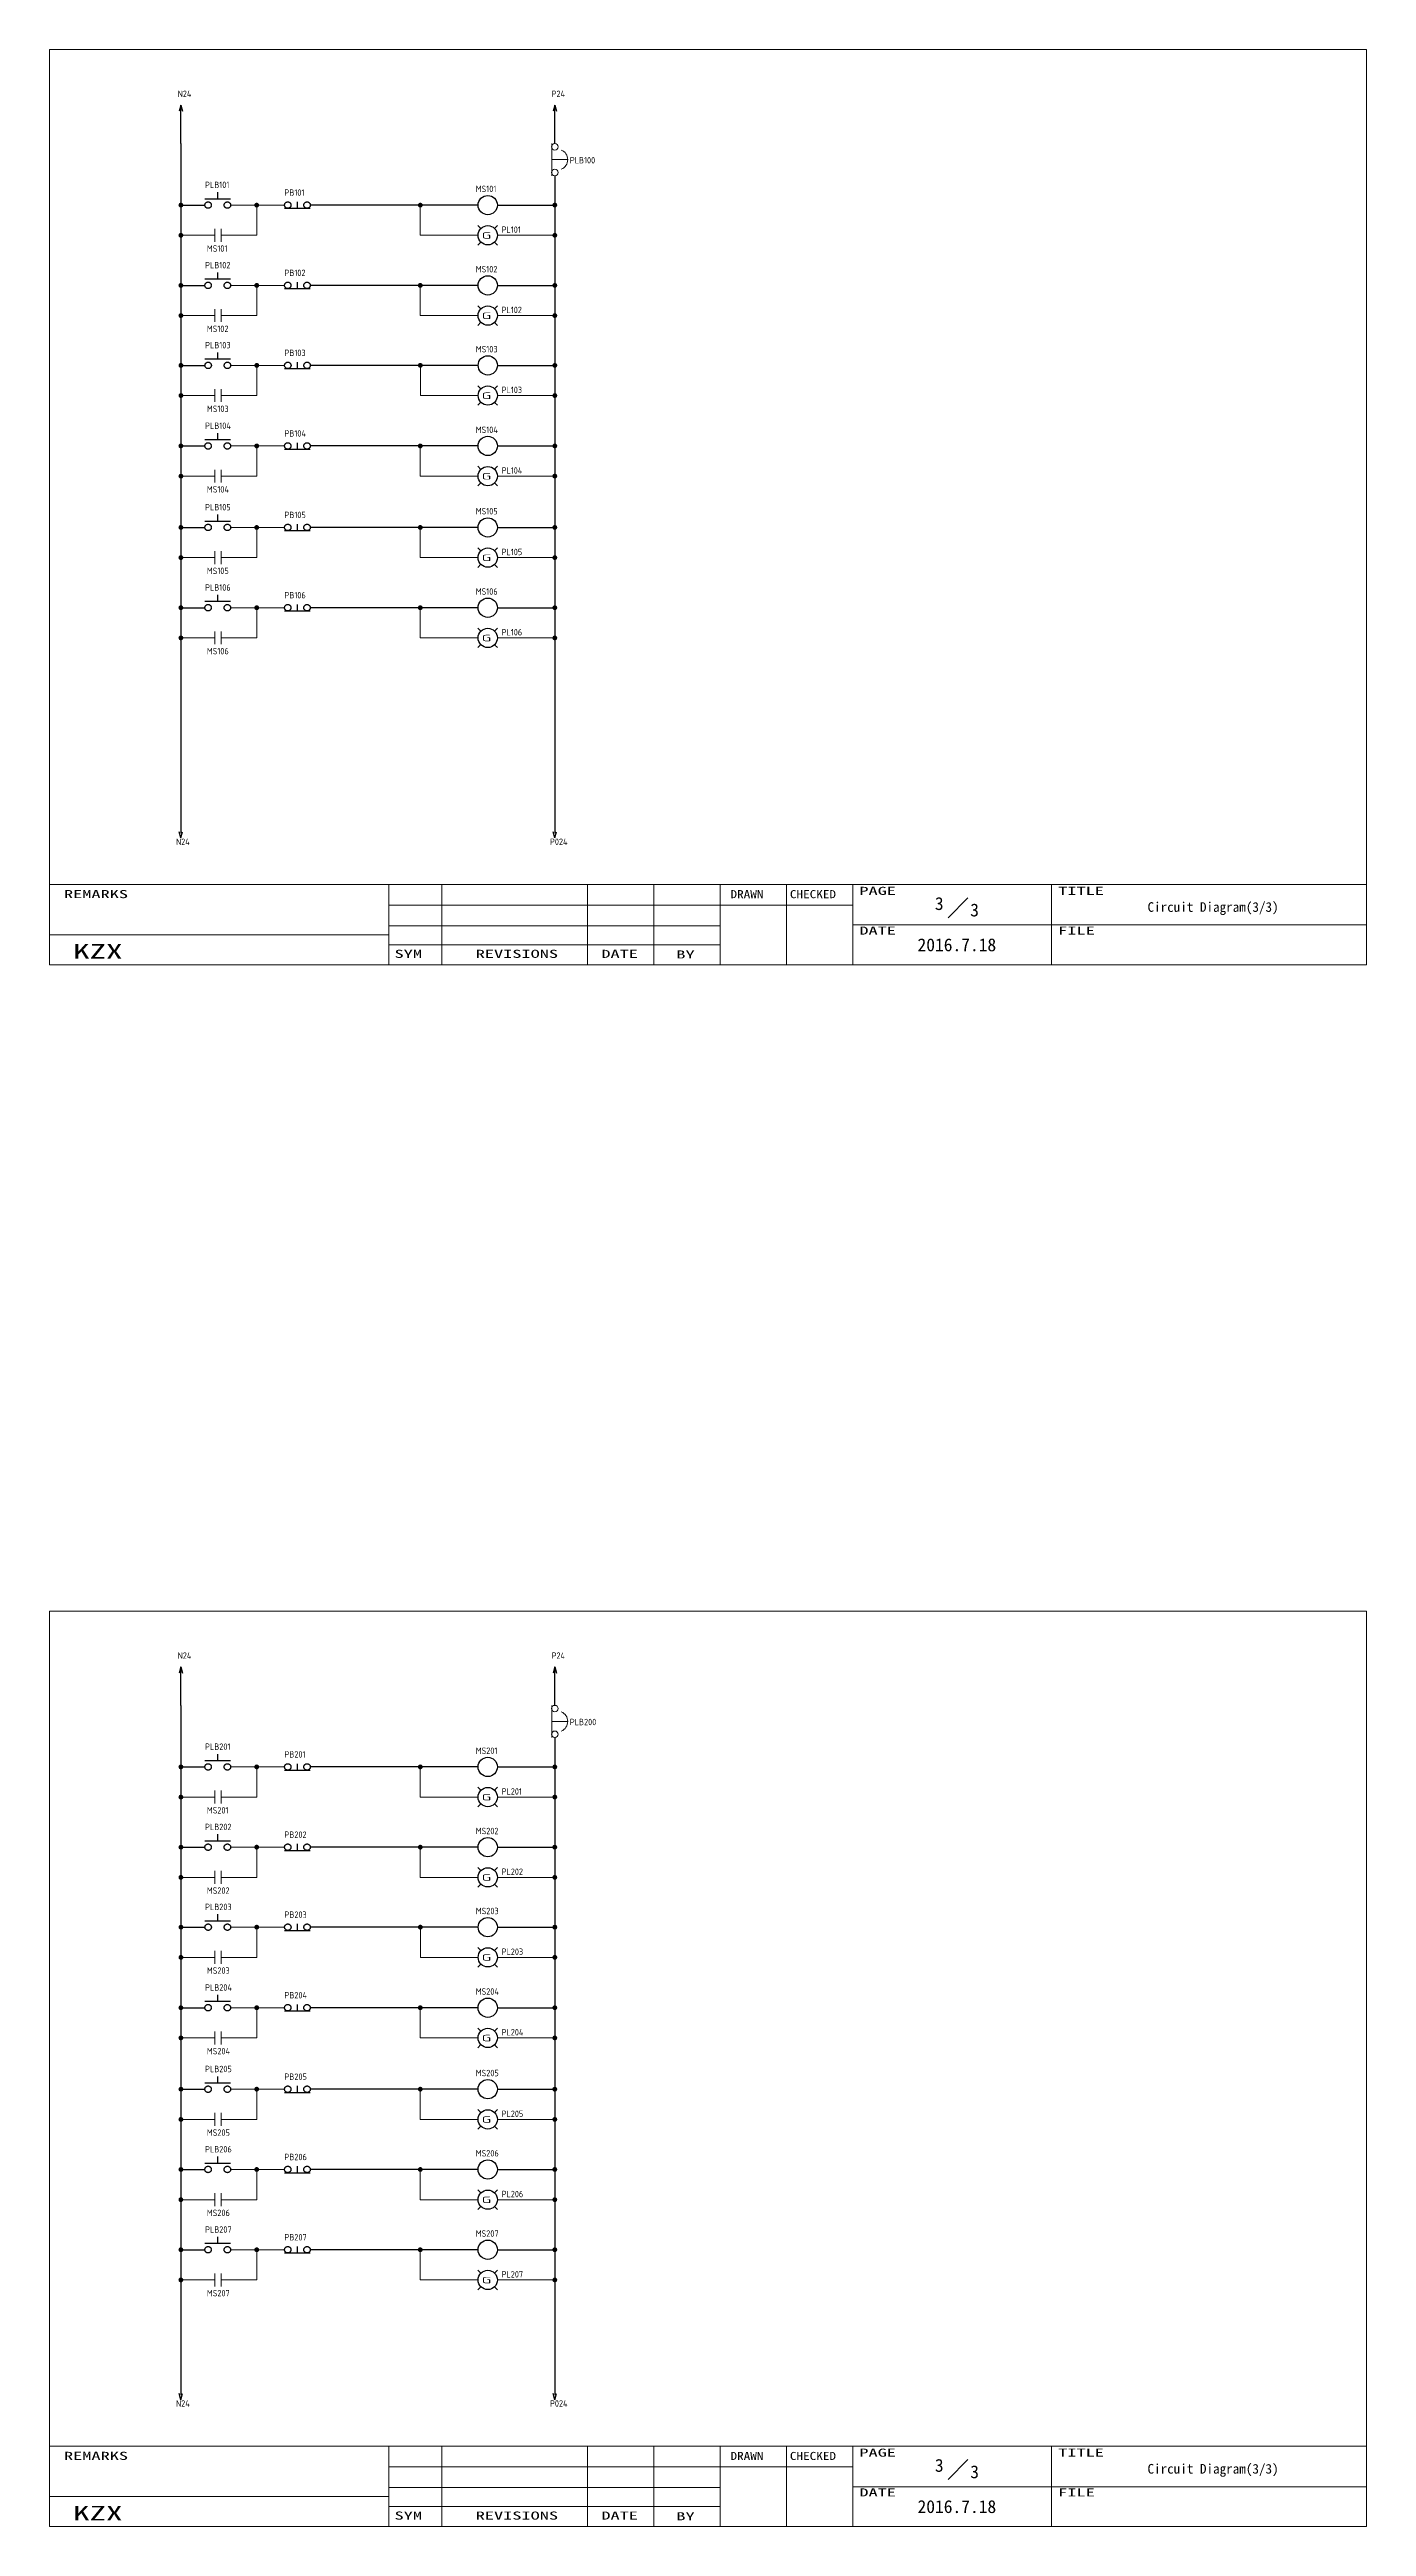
# Model space of a CAD drawing. Extents: x -319 to 2858, y -2689 to 285.
# Drawn here: x 869 to 1279, y -487 to 285 of the extents above; entities that cross this region are included whole.
import ezdxf
from ezdxf.enums import TextEntityAlignment as Align

# ---------------------------------------------------------------- set-up
doc = ezdxf.new("R2010")
doc.units = 0
doc.header["$LTSCALE"] = 0.3
doc.header["$MEASUREMENT"] = 0
doc.linetypes.add('実線', pattern=[20001, 20000, -1])
doc.layers.get('0').update_dxf_attribs({"linetype": '実線'})
for name, color, linetype, lineweight in [('01図枠', 5, 'CONTINUOUS', 9), ('02接続図', 7, 'CONTINUOUS', 5), ('10外形', 7, 'CONTINUOUS', 9)]:
    doc.layers.add(name, color=color, linetype=linetype, lineweight=lineweight)
doc.layers.add('BLOCK', color=7, linetype='CONTINUOUS')
doc.layers.add('図形１', color=7, linetype='実線')
doc.styles.get("Standard").update_dxf_attribs({"font": 'ISOCP.shx', "height": 4, "bigfont": 'extfont.shx'})
doc.styles.add('電気標準', font='ISOCP.shx', dxfattribs={"height": 2.5, "bigfont": 'extfont.shx'})
doc.styles.add('ＭＳＰゴシック', font='')
doc.styles.get('ＭＳＰゴシック').set_extended_font_data('SimSun')

# ---------------------------------------------------------------- blocks, each defined once
blk = doc.blocks.new('矢印（右向）')
at = {"layer": 'BLOCK'}
for q in [(-1.93, 0.52), (-1.93, -0.52)]:
    blk.add_line((0, 0), q, dxfattribs=at)

msp = doc.modelspace()

# ---------------------------------------------------------------- linework, layer by layer
for p, q in [((909.89, 255.55), (909.89, 267.55)), ((1026.29, 255.55), (1026.29, 267.55)), ((921.36, 238.39), (921.36, 240.39)), ((917.36, 238.39), (925.36, 238.39)), ((942.16, 235.39), (950.16, 235.39)), ((946.16, 235.39), (946.16, 237.39)), ((1002.42, 236.39), (950.16, 236.39)), ((1008.42, 236.39), (1026.29, 236.39)), ((917.36, 213.39), (925.36, 213.39)), ((921.36, 213.39), (921.36, 215.39)), ((942.16, 210.39), (950.16, 210.39)), ((946.16, 210.39), (946.16, 212.39)), ((1002.42, 211.39), (950.16, 211.39)), ((1008.42, 211.39), (1026.29, 211.39)), ((917.37, 188.48), (925.37, 188.48)), ((921.37, 188.48), (921.37, 190.48)), ((942.17, 185.48), (950.17, 185.48)), ((946.17, 185.48), (946.17, 187.48)), ((1002.43, 186.48), (950.17, 186.48)), ((1008.43, 186.48), (1026.31, 186.48)), ((917.36, 163.39), (925.36, 163.39)), ((921.36, 163.39), (921.36, 165.39)), ((946.16, 160.39), (946.16, 162.39)), ((942.16, 160.39), (950.16, 160.39)), ((1002.42, 161.39), (950.16, 161.39)), ((1008.42, 161.39), (1026.29, 161.39)), ((921.36, 138.01), (921.36, 140.01)), ((917.36, 138.01), (925.36, 138.01)), ((942.16, 135.01), (950.16, 135.01)), ((946.16, 135.01), (946.16, 137.01)), ((1002.42, 136.01), (950.16, 136.01)), ((1008.42, 136.01), (1026.29, 136.01)), ((917.36, 113.01), (925.36, 113.01)), ((921.36, 113.01), (921.36, 115.01)), ((942.16, 110.01), (950.16, 110.01)), ((946.16, 110.01), (946.16, 112.01)), ((1002.42, 111.01), (950.16, 111.01)), ((1008.42, 111.01), (1026.29, 111.01)), ((909.89, -230.83), (909.89, -218.83)), ((1026.29, -230.83), (1026.29, -218.83)), ((921.36, -247.99), (921.36, -245.99)), ((917.36, -247.99), (925.36, -247.99)), ((942.16, -250.99), (950.16, -250.99)), ((946.16, -250.99), (946.16, -248.99)), ((1002.42, -249.99), (950.16, -249.99)), ((1008.42, -249.99), (1026.29, -249.99)), ((917.36, -272.99), (925.36, -272.99)), ((921.36, -272.99), (921.36, -270.99)), ((942.16, -275.99), (950.16, -275.99)), ((946.16, -275.99), (946.16, -273.99)), ((1002.42, -274.99), (950.16, -274.99)), ((1008.42, -274.99), (1026.29, -274.99)), ((917.37, -297.9), (925.37, -297.9)), ((921.37, -297.9), (921.37, -295.9)), ((946.17, -300.9), (946.17, -298.9)), ((1002.43, -299.9), (950.17, -299.9)), ((1008.43, -299.9), (1026.31, -299.9)), ((942.17, -300.9), (950.17, -300.9)), ((917.36, -322.99), (925.36, -322.99)), ((921.36, -322.99), (921.36, -320.99)), ((942.16, -325.99), (950.16, -325.99)), ((946.16, -325.99), (946.16, -323.99)), ((1002.42, -324.99), (950.16, -324.99)), ((1008.42, -324.99), (1026.29, -324.99)), ((921.36, -348.36), (921.36, -346.36)), ((917.36, -348.36), (925.36, -348.36)), ((942.16, -351.36), (950.16, -351.36)), ((946.16, -351.36), (946.16, -349.36)), ((1002.42, -350.36), (950.16, -350.36)), ((1008.42, -350.36), (1026.29, -350.36)), ((917.36, -373.36), (925.36, -373.36)), ((921.36, -373.36), (921.36, -371.36)), ((942.16, -376.36), (950.16, -376.36)), ((946.16, -376.36), (946.16, -374.36)), ((1002.42, -375.36), (950.16, -375.36)), ((1008.42, -375.36), (1026.29, -375.36)), ((917.36, -398.36), (925.36, -398.36)), ((921.36, -398.36), (921.36, -396.36)), ((946.16, -401.36), (946.16, -399.36)), ((1002.42, -400.36), (950.16, -400.36)), ((1008.42, -400.36), (1026.29, -400.36)), ((942.16, -401.36), (950.16, -401.36))]:
    msp.add_line(p, q)
for centre in [(918.36, 236.39), (924.36, 236.39), (943.16, 236.39), (949.16, 236.39), (918.36, 211.39), (924.36, 211.39), (943.16, 211.39), (949.16, 211.39), (918.37, 186.48), (924.37, 186.48), (943.17, 186.48), (949.17, 186.48), (918.36, 161.39), (924.36, 161.39), (943.16, 161.39), (949.16, 161.39), (918.36, 136.01), (924.36, 136.01), (943.16, 136.01), (949.16, 136.01), (918.36, 111.01), (924.36, 111.01), (943.16, 111.01), (949.16, 111.01), (918.36, -249.99), (924.36, -249.99), (943.16, -249.99), (949.16, -249.99), (918.36, -274.99), (924.36, -274.99), (943.16, -274.99), (949.16, -274.99), (918.37, -299.9), (924.37, -299.9), (943.17, -299.9), (949.17, -299.9), (918.36, -324.99), (924.36, -324.99), (943.16, -324.99), (949.16, -324.99), (918.36, -350.36), (924.36, -350.36), (943.16, -350.36), (949.16, -350.36), (918.36, -375.36), (924.36, -375.36), (943.16, -375.36), (949.16, -375.36), (918.36, -400.36), (924.36, -400.36), (943.16, -400.36), (949.16, -400.36)]:
    msp.add_circle(centre, 1)
at = {"layer": '01図枠', "linetype": 'Continuous', "lineweight": 5}
for p, q in [((868.99, -0.16), (868.99, 284.84)), ((868.99, 284.84), (1278.99, 284.84)), ((1278.99, 284.84), (1278.99, -0.16)), ((868.99, 24.84), (1278.99, 24.84)), ((974.6, 24.84), (974.6, -0.16)), ((991.11, 24.84), (991.11, -0.16)), ((1036.51, 24.84), (1036.51, -0.16)), ((1057.14, 24.84), (1057.14, -0.16)), ((1077.78, 24.84), (1077.78, -0.16)), ((1098.42, -0.16), (1098.42, 24.84)), ((1119.06, 24.84), (1119.06, -0.16)), ((1180.97, -0.16), (1180.97, 24.84)), ((974.6, 18.41), (1077.78, 18.41)), ((1077.78, 18.41), (1119.06, 18.41)), ((1154.91, 20.65), (1148.72, 14.46)), ((974.6, 9.13), (868.99, 9.13)), ((974.6, 11.99), (1077.78, 11.99)), ((1119.06, 12.22), (1278.99, 12.22)), ((974.6, 6.03), (1077.78, 6.03)), ((1278.99, -0.16), (868.99, -0.16)), ((868.99, -486.54), (868.99, -201.54)), ((868.99, -201.54), (1278.99, -201.54)), ((1278.99, -201.54), (1278.99, -486.54)), ((868.99, -461.54), (1278.99, -461.54)), ((974.6, -461.54), (974.6, -486.54)), ((991.11, -461.54), (991.11, -486.54)), ((1036.51, -461.54), (1036.51, -486.54)), ((1057.14, -461.54), (1057.14, -486.54)), ((1077.78, -461.54), (1077.78, -486.54)), ((1098.42, -486.54), (1098.42, -461.54)), ((1119.06, -461.54), (1119.06, -486.54)), ((1180.97, -486.54), (1180.97, -461.54)), ((974.6, -467.96), (1077.78, -467.96)), ((1077.78, -467.96), (1119.06, -467.96)), ((1154.91, -465.73), (1148.72, -471.92)), ((974.6, -477.25), (868.99, -477.25)), ((974.6, -474.39), (1077.78, -474.39)), ((1119.06, -474.15), (1278.99, -474.15)), ((974.6, -480.35), (1077.78, -480.35)), ((1278.99, -486.54), (868.99, -486.54))]:
    msp.add_line(p, q, dxfattribs=at)
at = {"layer": '02接続図'}
for p, q in [((1025.32, 255.55), (1025.32, 245.55)), ((1030.32, 250.55), (1025.32, 250.55)), ((1025.32, -230.83), (1025.32, -240.83)), ((1030.32, -235.83), (1025.32, -235.83))]:
    msp.add_line(p, q, dxfattribs=at)
at = {"layer": '02接続図', "linetype": 'Continuous'}
for p, q in [((920.41, 224.99), (920.41, 228.99)), ((922.41, 224.99), (922.41, 228.99)), ((920.41, 199.99), (920.41, 203.99)), ((922.41, 199.99), (922.41, 203.99)), ((920.42, 175.08), (920.42, 179.08)), ((922.42, 175.08), (922.42, 179.08)), ((920.41, 149.99), (920.41, 153.99)), ((922.41, 149.99), (922.41, 153.99)), ((920.41, 124.61), (920.41, 128.61)), ((922.41, 124.61), (922.41, 128.61)), ((920.41, 99.61), (920.41, 103.61)), ((922.41, 99.61), (922.41, 103.61)), ((920.41, -261.39), (920.41, -257.39)), ((922.41, -261.39), (922.41, -257.39)), ((920.41, -286.39), (920.41, -282.39)), ((922.41, -286.39), (922.41, -282.39)), ((920.42, -311.3), (920.42, -307.3)), ((922.42, -311.3), (922.42, -307.3)), ((920.41, -336.39), (920.41, -332.39)), ((922.41, -336.39), (922.41, -332.39)), ((920.41, -361.77), (920.41, -357.77)), ((922.41, -361.77), (922.41, -357.77)), ((920.41, -386.77), (920.41, -382.77)), ((922.41, -386.77), (922.41, -382.77)), ((920.41, -411.77), (920.41, -407.77)), ((922.41, -411.77), (922.41, -407.77))]:
    msp.add_line(p, q, dxfattribs=at)
at = {"layer": '02接続図'}
for centre in [(1026.29, 254.55), (1026.29, 246.55), (1026.29, -231.83), (1026.29, -239.83)]:
    msp.add_circle(centre, 1, dxfattribs=at)
for centre in [(1027.07, 250.55), (1027.07, -235.83)]:
    msp.add_arc(centre, 3.25, 292.61986, 67.38014, dxfattribs=at)
at = {"layer": '10外形'}
for p, q in [((925.36, 236.39), (942.16, 236.39)), ((933.49, 226.99), (933.49, 236.39)), ((984.42, 226.99), (984.42, 236.39)), ((920.41, 226.99), (909.89, 226.99)), ((922.41, 226.99), (933.49, 226.99)), ((1002.42, 226.99), (984.42, 226.99)), ((1008.42, 226.99), (1026.29, 226.99)), ((925.36, 211.39), (942.16, 211.39)), ((933.49, 201.99), (933.49, 211.39)), ((984.42, 201.99), (984.42, 211.39)), ((920.41, 201.99), (909.89, 201.99)), ((922.41, 201.99), (933.49, 201.99)), ((1002.42, 201.99), (984.42, 201.99)), ((1008.42, 201.99), (1026.29, 201.99)), ((925.37, 186.48), (942.17, 186.48)), ((933.5, 177.08), (933.5, 186.48)), ((984.43, 177.08), (984.43, 186.48)), ((920.42, 177.08), (909.9, 177.08)), ((922.42, 177.08), (933.5, 177.08)), ((1002.43, 177.08), (984.43, 177.08)), ((1008.43, 177.08), (1026.31, 177.08)), ((925.36, 161.39), (942.16, 161.39)), ((933.49, 151.99), (933.49, 161.39)), ((984.42, 151.99), (984.42, 161.39)), ((920.41, 151.99), (909.89, 151.99)), ((922.41, 151.99), (933.49, 151.99)), ((1002.42, 151.99), (984.42, 151.99)), ((1008.42, 151.99), (1026.29, 151.99)), ((925.36, 136.01), (942.16, 136.01)), ((933.49, 126.61), (933.49, 136.01)), ((984.42, 126.61), (984.42, 136.01)), ((920.41, 126.61), (909.89, 126.61)), ((922.41, 126.61), (933.49, 126.61)), ((1002.42, 126.61), (984.42, 126.61)), ((1008.42, 126.61), (1026.29, 126.61)), ((925.36, 111.01), (942.16, 111.01)), ((933.49, 101.61), (933.49, 111.01)), ((984.42, 101.61), (984.42, 111.01)), ((920.41, 101.61), (909.89, 101.61)), ((922.41, 101.61), (933.49, 101.61)), ((1002.42, 101.61), (984.42, 101.61)), ((1008.42, 101.61), (1026.29, 101.61)), ((925.36, -249.99), (942.16, -249.99)), ((933.49, -259.39), (933.49, -249.99)), ((984.42, -259.39), (984.42, -249.99)), ((920.41, -259.39), (909.89, -259.39)), ((922.41, -259.39), (933.49, -259.39)), ((1002.42, -259.39), (984.42, -259.39)), ((1008.42, -259.39), (1026.29, -259.39)), ((925.36, -274.99), (942.16, -274.99)), ((933.49, -284.39), (933.49, -274.99)), ((984.42, -284.39), (984.42, -274.99)), ((920.41, -284.39), (909.89, -284.39)), ((922.41, -284.39), (933.49, -284.39)), ((1002.42, -284.39), (984.42, -284.39)), ((1008.42, -284.39), (1026.29, -284.39)), ((925.37, -299.9), (942.17, -299.9)), ((933.5, -309.3), (933.5, -299.9)), ((984.43, -309.3), (984.43, -299.9)), ((920.42, -309.3), (909.9, -309.3)), ((922.42, -309.3), (933.5, -309.3)), ((1002.43, -309.3), (984.43, -309.3)), ((1008.43, -309.3), (1026.31, -309.3)), ((925.36, -324.99), (942.16, -324.99)), ((933.49, -334.39), (933.49, -324.99)), ((984.42, -334.39), (984.42, -324.99)), ((920.41, -334.39), (909.89, -334.39)), ((922.41, -334.39), (933.49, -334.39)), ((1002.42, -334.39), (984.42, -334.39)), ((1008.42, -334.39), (1026.29, -334.39)), ((925.36, -350.36), (942.16, -350.36)), ((933.49, -359.77), (933.49, -350.36)), ((984.42, -359.77), (984.42, -350.36)), ((920.41, -359.77), (909.89, -359.77)), ((922.41, -359.77), (933.49, -359.77)), ((1002.42, -359.77), (984.42, -359.77)), ((1008.42, -359.77), (1026.29, -359.77)), ((925.36, -375.36), (942.16, -375.36)), ((933.49, -384.77), (933.49, -375.36)), ((984.42, -384.77), (984.42, -375.36)), ((920.41, -384.77), (909.89, -384.77)), ((922.41, -384.77), (933.49, -384.77)), ((1002.42, -384.77), (984.42, -384.77)), ((1008.42, -384.77), (1026.29, -384.77)), ((925.36, -400.36), (942.16, -400.36)), ((933.49, -409.77), (933.49, -400.36)), ((984.42, -409.77), (984.42, -400.36)), ((920.41, -409.77), (909.89, -409.77)), ((922.41, -409.77), (933.49, -409.77)), ((1002.42, -409.77), (984.42, -409.77)), ((1008.42, -409.77), (1026.29, -409.77))]:
    msp.add_line(p, q, dxfattribs=at)
at = {"layer": 'BLOCK'}
for centre in [(1005.42, 236.39), (1005.42, 226.99), (1005.42, 211.39), (1005.42, 201.99), (1005.43, 186.48), (1005.43, 177.08), (1005.42, 161.39), (1005.42, 151.99), (1005.42, 136.01), (1005.42, 126.61), (1005.42, 111.01), (1005.42, 101.61), (1005.42, -249.99), (1005.42, -259.39), (1005.42, -274.99), (1005.42, -284.39), (1005.43, -299.9), (1005.43, -309.3), (1005.42, -324.99), (1005.42, -334.39), (1005.42, -350.36), (1005.42, -359.77), (1005.42, -375.36), (1005.42, -384.77), (1005.42, -400.36), (1005.42, -409.77)]:
    msp.add_circle(centre, 3, dxfattribs=at)
at = {"layer": '図形１', "color": 7}
for p, q in [((909.89, 255.55), (909.89, 187.72)), ((1026.29, 245.55), (1026.29, 187.72)), ((909.89, 187.72), (909.89, 40.83)), ((1026.29, 187.72), (1026.29, 40.83)), ((909.89, -230.83), (909.89, -298.66)), ((1026.29, -240.83), (1026.29, -298.66)), ((909.89, -298.66), (909.89, -445.55)), ((1026.29, -298.66), (1026.29, -445.55))]:
    msp.add_line(p, q, dxfattribs=at)
at = {"layer": '図形１'}
for p, q in [((909.89, 236.39), (917.36, 236.39)), ((1003.28, 229.1), (1002.31, 230.06)), ((1002.31, 223.95), (1003.27, 224.89)), ((1007.53, 229.11), (1008.49, 230.06)), ((1008.49, 223.95), (1007.55, 224.88)), ((909.89, 211.39), (917.36, 211.39)), ((1003.28, 204.1), (1002.31, 205.06)), ((1007.53, 204.11), (1008.49, 205.06)), ((1002.31, 198.95), (1003.27, 199.89)), ((1008.49, 198.95), (1007.55, 199.88)), ((909.9, 186.48), (917.37, 186.48)), ((1003.29, 179.19), (1002.32, 180.15)), ((1007.54, 179.2), (1008.5, 180.15)), ((1002.32, 174.04), (1003.28, 174.98)), ((1008.5, 174.04), (1007.56, 174.97)), ((909.89, 161.39), (917.36, 161.39)), ((1003.28, 154.1), (1002.31, 155.06)), ((1007.53, 154.11), (1008.49, 155.06)), ((1002.31, 148.95), (1003.27, 149.89)), ((1008.49, 148.95), (1007.55, 149.88)), ((909.89, 136.01), (917.36, 136.01)), ((1003.28, 128.72), (1002.31, 129.68)), ((1002.31, 123.57), (1003.27, 124.52)), ((1007.53, 128.74), (1008.49, 129.68)), ((1008.49, 123.57), (1007.55, 124.5)), ((909.89, 111.01), (917.36, 111.01)), ((1003.28, 103.72), (1002.31, 104.68)), ((1007.53, 103.74), (1008.49, 104.68)), ((1002.31, 98.57), (1003.27, 99.52)), ((1008.49, 98.57), (1007.55, 99.5)), ((909.89, -249.99), (917.36, -249.99)), ((1003.28, -257.28), (1002.31, -256.32)), ((1002.31, -262.43), (1003.27, -261.48)), ((1007.53, -257.27), (1008.49, -256.32)), ((1008.49, -262.43), (1007.55, -261.5)), ((909.89, -274.99), (917.36, -274.99)), ((1003.28, -282.28), (1002.31, -281.32)), ((1007.53, -282.27), (1008.49, -281.32)), ((1002.31, -287.43), (1003.27, -286.48)), ((1008.49, -287.43), (1007.55, -286.5)), ((909.9, -299.9), (917.37, -299.9)), ((1003.29, -307.19), (1002.32, -306.23)), ((1007.54, -307.17), (1008.5, -306.23)), ((1002.32, -312.34), (1003.28, -311.39)), ((1008.5, -312.34), (1007.56, -311.41)), ((909.89, -324.99), (917.36, -324.99)), ((1003.28, -332.28), (1002.31, -331.32)), ((1007.53, -332.27), (1008.49, -331.32)), ((1002.31, -337.43), (1003.27, -336.48)), ((1008.49, -337.43), (1007.55, -336.5)), ((909.89, -350.36), (917.36, -350.36)), ((1003.28, -357.66), (1002.31, -356.69)), ((1002.31, -362.8), (1003.27, -361.86)), ((1007.53, -357.64), (1008.49, -356.69)), ((1008.49, -362.8), (1007.55, -361.87)), ((909.89, -375.36), (917.36, -375.36)), ((1003.28, -382.66), (1002.31, -381.69)), ((1007.53, -382.64), (1008.49, -381.69)), ((1002.31, -387.8), (1003.27, -386.86)), ((1008.49, -387.8), (1007.55, -386.87)), ((909.89, -400.36), (917.36, -400.36)), ((1003.28, -407.66), (1002.31, -406.69)), ((1007.53, -407.64), (1008.49, -406.69)), ((1002.31, -412.8), (1003.27, -411.86)), ((1008.49, -412.8), (1007.55, -411.87))]:
    msp.add_line(p, q, dxfattribs=at)
at = {"layer": '図形１', "const_width": 0.75}
for points in [[(909.51, 236.39, 1), (910.26, 236.39, 1)], [(933.11, 236.39, 1), (933.86, 236.39, 1)], [(984.04, 236.39, 1), (984.79, 236.39, 1)], [(1025.92, 236.39, 1), (1026.67, 236.39, 1)], [(909.51, 226.99, 1), (910.26, 226.99, 1)], [(1025.92, 226.99, 1), (1026.67, 226.99, 1)], [(909.51, 211.39, 1), (910.26, 211.39, 1)], [(933.11, 211.39, 1), (933.86, 211.39, 1)], [(984.04, 211.39, 1), (984.79, 211.39, 1)], [(1025.92, 211.39, 1), (1026.67, 211.39, 1)], [(909.51, 201.99, 1), (910.26, 201.99, 1)], [(1025.92, 201.99, 1), (1026.67, 201.99, 1)], [(909.52, 186.48, 1), (910.27, 186.48, 1)], [(933.13, 186.48, 1), (933.88, 186.48, 1)], [(984.05, 186.48, 1), (984.8, 186.48, 1)], [(1025.93, 186.48, 1), (1026.68, 186.48, 1)], [(909.52, 177.08, 1), (910.27, 177.08, 1)], [(1025.93, 177.08, 1), (1026.68, 177.08, 1)], [(909.51, 161.39, 1), (910.26, 161.39, 1)], [(933.11, 161.39, 1), (933.86, 161.39, 1)], [(984.04, 161.39, 1), (984.79, 161.39, 1)], [(1025.92, 161.39, 1), (1026.67, 161.39, 1)], [(909.51, 151.99, 1), (910.26, 151.99, 1)], [(1025.92, 151.99, 1), (1026.67, 151.99, 1)], [(909.51, 136.01, 1), (910.26, 136.01, 1)], [(933.11, 136.01, 1), (933.86, 136.01, 1)], [(984.04, 136.01, 1), (984.79, 136.01, 1)], [(1025.92, 136.01, 1), (1026.67, 136.01, 1)], [(909.51, 126.61, 1), (910.26, 126.61, 1)], [(1025.92, 126.61, 1), (1026.67, 126.61, 1)], [(909.51, 111.01, 1), (910.26, 111.01, 1)], [(933.11, 111.01, 1), (933.86, 111.01, 1)], [(984.04, 111.01, 1), (984.79, 111.01, 1)], [(1025.92, 111.01, 1), (1026.67, 111.01, 1)], [(909.51, 101.61, 1), (910.26, 101.61, 1)], [(1025.92, 101.61, 1), (1026.67, 101.61, 1)], [(909.51, -249.99, 1), (910.26, -249.99, 1)], [(933.11, -249.99, 1), (933.86, -249.99, 1)], [(984.04, -249.99, 1), (984.79, -249.99, 1)], [(1025.92, -249.99, 1), (1026.67, -249.99, 1)], [(909.51, -259.39, 1), (910.26, -259.39, 1)], [(1025.92, -259.39, 1), (1026.67, -259.39, 1)], [(909.51, -274.99, 1), (910.26, -274.99, 1)], [(933.11, -274.99, 1), (933.86, -274.99, 1)], [(984.04, -274.99, 1), (984.79, -274.99, 1)], [(1025.92, -274.99, 1), (1026.67, -274.99, 1)], [(909.51, -284.39, 1), (910.26, -284.39, 1)], [(1025.92, -284.39, 1), (1026.67, -284.39, 1)], [(909.52, -299.9, 1), (910.27, -299.9, 1)], [(933.13, -299.9, 1), (933.88, -299.9, 1)], [(984.05, -299.9, 1), (984.8, -299.9, 1)], [(1025.93, -299.9, 1), (1026.68, -299.9, 1)], [(909.52, -309.3, 1), (910.27, -309.3, 1)], [(1025.93, -309.3, 1), (1026.68, -309.3, 1)], [(909.51, -324.99, 1), (910.26, -324.99, 1)], [(933.11, -324.99, 1), (933.86, -324.99, 1)], [(984.04, -324.99, 1), (984.79, -324.99, 1)], [(1025.92, -324.99, 1), (1026.67, -324.99, 1)], [(909.51, -334.39, 1), (910.26, -334.39, 1)], [(1025.92, -334.39, 1), (1026.67, -334.39, 1)], [(909.51, -350.36, 1), (910.26, -350.36, 1)], [(933.11, -350.36, 1), (933.86, -350.36, 1)], [(984.04, -350.36, 1), (984.79, -350.36, 1)], [(1025.92, -350.36, 1), (1026.67, -350.36, 1)], [(909.51, -359.77, 1), (910.26, -359.77, 1)], [(1025.92, -359.77, 1), (1026.67, -359.77, 1)], [(909.51, -375.36, 1), (910.26, -375.36, 1)], [(933.11, -375.36, 1), (933.86, -375.36, 1)], [(984.04, -375.36, 1), (984.79, -375.36, 1)], [(1025.92, -375.36, 1), (1026.67, -375.36, 1)], [(909.51, -384.77, 1), (910.26, -384.77, 1)], [(1025.92, -384.77, 1), (1026.67, -384.77, 1)], [(909.51, -400.36, 1), (910.26, -400.36, 1)], [(933.11, -400.36, 1), (933.86, -400.36, 1)], [(984.04, -400.36, 1), (984.79, -400.36, 1)], [(1025.92, -400.36, 1), (1026.67, -400.36, 1)], [(909.51, -409.77, 1), (910.26, -409.77, 1)], [(1025.92, -409.77, 1), (1026.67, -409.77, 1)]]:
    msp.add_lwpolyline(points, format="xyb", close=True, dxfattribs=at)

# ---------------------------------------------------------------- block references
at = {"layer": '図形１', "color": 7, "xscale": -1, "rotation": 270}
for p in [(909.89, 267.55), (1026.29, 267.55), (909.89, -218.83), (1026.29, -218.83)]:
    msp.add_blockref('矢印（右向）', p, dxfattribs=at)
at = {"layer": '図形１', "color": 7, "rotation": 270}
for p in [(909.89, 39.33), (1026.29, 39.33), (909.89, -447.05), (1026.29, -447.05)]:
    msp.add_blockref('矢印（右向）', p, dxfattribs=at)

# ---------------------------------------------------------------- texts
at = {"width": 2.307692}
for p, p2 in [((1003.51, 225.94), (1006.51, 225.94)), ((1003.51, 200.94), (1006.51, 200.94)), ((1003.52, 176.03), (1006.52, 176.03)), ((1003.51, 150.94), (1006.51, 150.94)), ((1003.51, 125.57), (1006.51, 125.57)), ((1003.51, 100.57), (1006.51, 100.57)), ((1003.51, -260.43), (1006.51, -260.43)), ((1003.51, -285.43), (1006.51, -285.43)), ((1003.52, -310.34), (1006.52, -310.34)), ((1003.51, -335.43), (1006.51, -335.43)), ((1003.51, -360.81), (1006.51, -360.81)), ((1003.51, -385.81), (1006.51, -385.81)), ((1003.51, -410.81), (1006.51, -410.81))]:
    msp.add_text('G', height=2, dxfattribs=at).set_placement(p, p2, align=Align.FIT)
at = {"layer": '01図枠', "linetype": 'Continuous', "lineweight": 5, "style": 'ＭＳＰゴシック'}
for s, height, width, p in [('PAGE', 2.513, 1.666667, (1121.12, 24.09)), ('TITLE', 2.513, 1.666667, (1183.03, 24.09)), ('REMARKS', 2.513, 1.666667, (873.48, 23.08)), ('DRAWN', 2.513, 1.2, (1080.99, 23.06)), ('CHECKED', 2.513, 1.2, (1099.49, 23.06)), ('DATE', 2.513, 1.666667, (1121.12, 11.71)), ('FILE', 2.513, 1.666667, (1183.03, 11.71)), ('KZX', 4.523, 1.666667, (876.32, 6.24)), ('SYM', 2.513, 1.666667, (976.4, 4.48)), ('PAGE', 2.513, 1.666667, (1121.12, -462.29)), ('TITLE', 2.513, 1.666667, (1183.03, -462.29)), ('REMARKS', 2.513, 1.666667, (873.48, -463.29)), ('DRAWN', 2.513, 1.2, (1080.99, -463.32)), ('CHECKED', 2.513, 1.2, (1099.49, -463.32)), ('DATE', 2.513, 1.666667, (1121.12, -474.67)), ('FILE', 2.513, 1.666667, (1183.03, -474.67)), ('KZX', 4.523, 1.666667, (876.32, -480.13)), ('SYM', 2.513, 1.666667, (976.4, -481.89))]:
    msp.add_text(s, height=height, dxfattribs=dict(at, width=width)).set_placement(p, align=Align.TOP_LEFT)
at = {"layer": '01図枠', "linetype": 'Continuous', "lineweight": 5, "style": 'ＭＳＰゴシック', "width": 1.666667}
for s, p in [('REVISIONS', (1014.49, 4.48)), ('DATE', (1046.49, 4.48)), ('BY', (1066.99, 4.28)), ('REVISIONS', (1014.49, -481.89)), ('DATE', (1046.49, -481.89)), ('BY', (1066.99, -482.1))]:
    msp.add_text(s, height=2.513, dxfattribs=at).set_placement(p, align=Align.TOP_CENTER)
at = {"layer": '02接続図', "style": 'ＭＳＰゴシック'}
for s, p in [('3', (1145.99, 18.84)), ('3', (1156.99, 16.84)), ('2016.7.18', (1151.47, 6)), ('3', (1145.99, -467.54)), ('3', (1156.99, -469.54)), ('2016.7.18', (1151.47, -480.38))]:
    msp.add_text(s, height=4, dxfattribs=at).set_placement(p, align=Align.MIDDLE)
for p in [(1210.83, 17.8), (1210.83, -468.58)]:
    msp.add_text('Circuit Diagram(3/3)', height=3, dxfattribs=at).set_placement(p, align=Align.MIDDLE_LEFT)
at = {"layer": '図形１', "color": 7, "linetype": '実線', "style": '電気標準'}
for s, p in [('N24', (908.89, 270.05)), ('P24', (1025.29, 270.05)), ('N24', (908.39, 37.13)), ('P024', (1024.79, 37.13)), ('N24', (908.89, -216.33)), ('P24', (1025.29, -216.33)), ('N24', (908.39, -449.24)), ('P024', (1024.79, -449.24))]:
    msp.add_text(s, height=2, dxfattribs=at).set_placement(p)
at = {"layer": '図形１', "color": 4, "style": '電気標準'}
for s, p in [('PLB100', (1030.96, 249.36)), ('PLB101', (917.4, 241.69)), ('PB101', (942.11, 239.29)), ('MS101', (1001.69, 240.43)), ('MS101', (917.97, 221.87)), ('PL101', (1009.73, 227.75)), ('PLB102', (917.4, 216.69)), ('PB102', (942.11, 214.29)), ('MS102', (1001.69, 215.43)), ('PL102', (1009.73, 202.75)), ('PLB103', (917.41, 191.78)), ('MS102', (917.97, 196.87)), ('PB103', (942.12, 189.38)), ('MS103', (1001.71, 190.52)), ('PL103', (1009.74, 177.84)), ('MS103', (917.98, 171.96)), ('PLB104', (917.4, 166.69)), ('PB104', (942.11, 164.29)), ('MS104', (1001.69, 165.43)), ('PL104', (1009.73, 152.75)), ('MS104', (917.97, 146.87)), ('PLB105', (917.4, 141.31)), ('PB105', (942.11, 138.91)), ('MS105', (1001.69, 140.05)), ('MS105', (917.97, 121.49)), ('PL105', (1009.73, 127.37)), ('PLB106', (917.4, 116.31)), ('PB106', (942.11, 113.91)), ('MS106', (1001.69, 115.05)), ('PL106', (1009.73, 102.37)), ('MS106', (917.97, 96.49)), ('PLB200', (1030.96, -237.01)), ('PLB201', (917.4, -244.69)), ('PB201', (942.11, -247.09)), ('MS201', (1001.69, -245.95)), ('PL201', (1009.73, -258.63)), ('PLB202', (917.4, -269.69)), ('MS201', (917.97, -264.51)), ('MS202', (1001.69, -270.95)), ('PB202', (942.11, -272.09)), ('PL202', (1009.73, -283.63)), ('PLB203', (917.41, -294.6)), ('MS202', (917.97, -289.51)), ('PB203', (942.12, -297)), ('MS203', (1001.71, -295.86)), ('PL203', (1009.74, -308.54)), ('MS203', (917.98, -314.42)), ('PLB204', (917.4, -319.69)), ('PB204', (942.11, -322.09)), ('MS204', (1001.69, -320.95)), ('PL204', (1009.73, -333.63)), ('MS204', (917.97, -339.51)), ('PLB205', (917.4, -345.06)), ('PB205', (942.11, -347.47)), ('MS205', (1001.69, -346.32)), ('PL205', (1009.73, -359.01)), ('PLB206', (917.4, -370.06)), ('MS205', (917.97, -364.88)), ('MS206', (1001.69, -371.32)), ('PB206', (942.11, -372.47)), ('PL206', (1009.73, -384.01)), ('PLB207', (917.4, -395.06)), ('MS206', (917.97, -389.88)), ('PB207', (942.11, -397.47)), ('MS207', (1001.69, -396.32)), ('PL207', (1009.73, -409.01)), ('MS207', (917.97, -414.88))]:
    msp.add_text(s, height=2, dxfattribs=at).set_placement(p)

doc.saveas('drawing.dxf')
